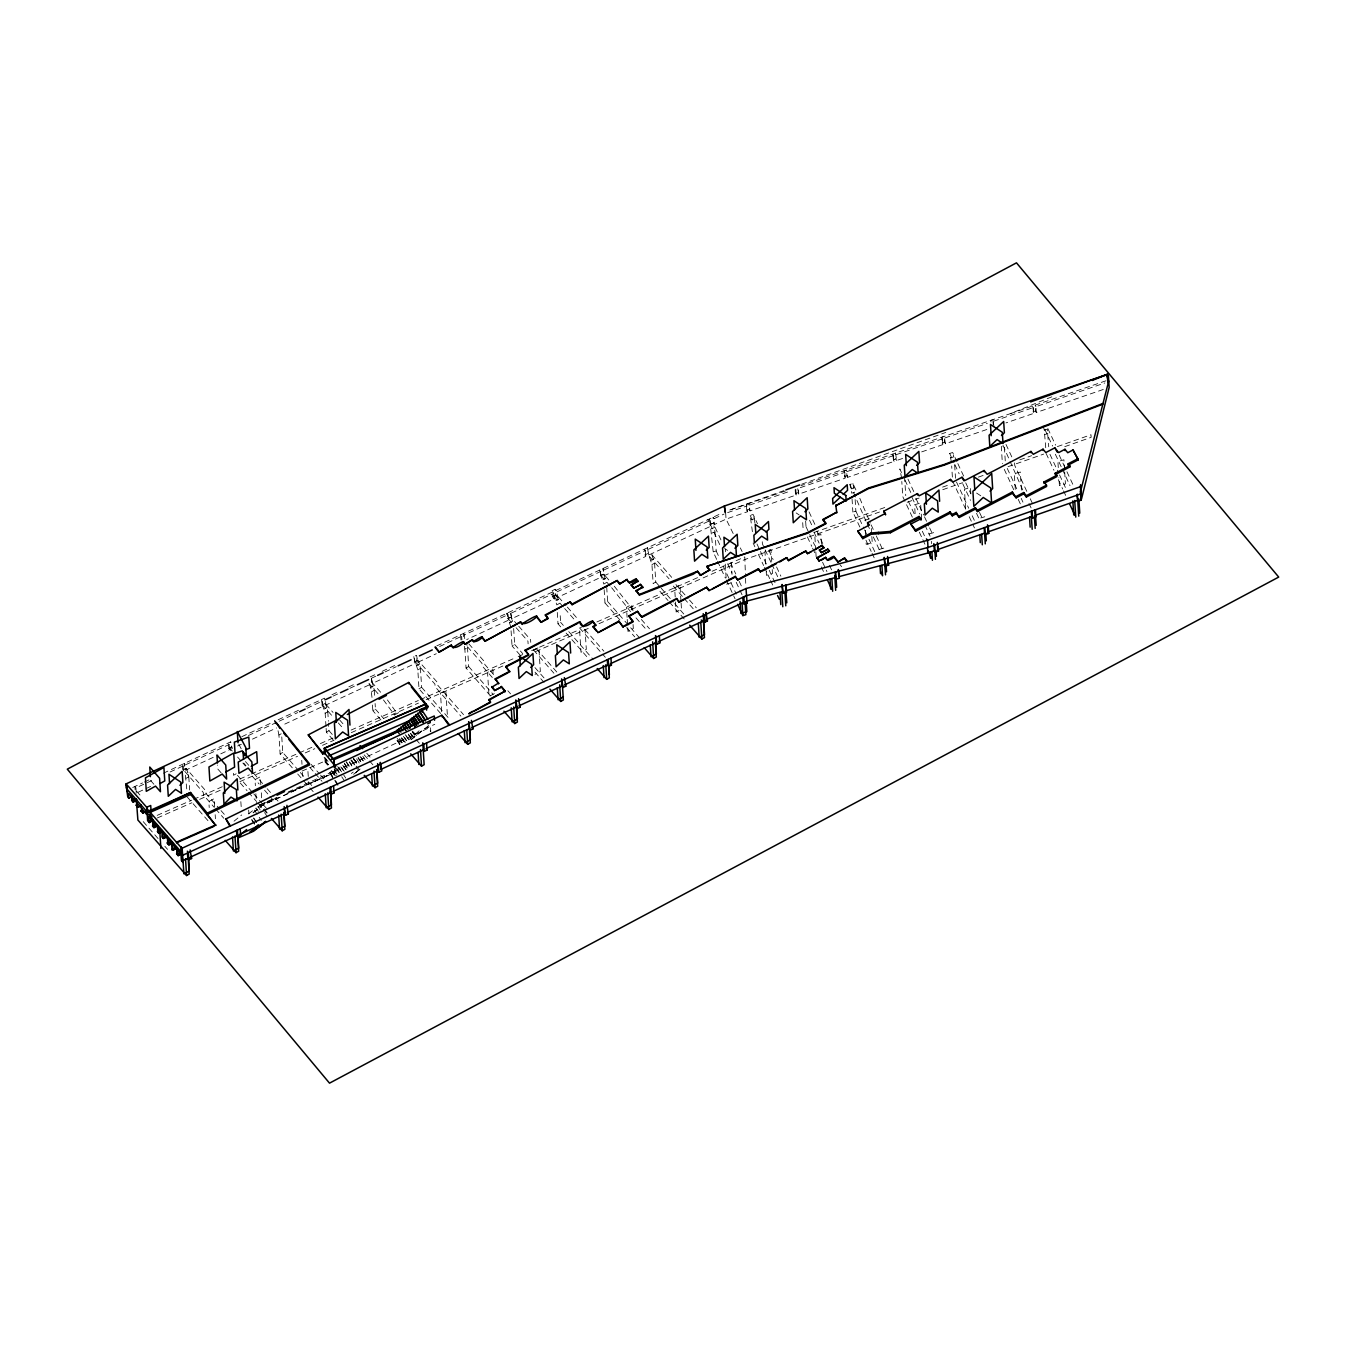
<?xml version="1.0" encoding="UTF-8"?>
<svg xmlns="http://www.w3.org/2000/svg" width="1346" height="1346" viewBox="0 0 1346 1346"><rect width="100%" height="100%" fill="white"/><g stroke="black" fill="none" stroke-linecap="round" stroke-linejoin="round"><path stroke-width="0.75" stroke-dasharray="5 3.75" d="M931.382 543.666L931.55 541.344M234.053 821.178L241.708 814.936M253.132 812.883L262.167 805.446L331.503 773.58L339.293 767.203M353.594 774.303L359.853 769.256L353.645 774.371M253.166 812.563L262.134 805.396L330.493 774.219L336.904 769.071M356.202 772.167L361.014 768.297M428.718 725.528L409.571 740.872L423.738 729.162L434.792 724.333M183.493 769.895L186.118 768.415L205.904 790.96L206.073 793.551L219.65 809.047M230.839 750.715L229.644 748.006L232.286 746.525M186.118 768.415L187.918 772.469L185.277 773.95L186.993 791.482M186.169 778.257L188.793 776.777L187.918 772.469M326.001 726.487L325.16 713.245L322.485 704.9L325.126 703.42L333.034 712.438M371.984 697.43L370.739 687.453L368.955 683.398L371.58 681.917L382.129 693.947M324.285 708.955L326.91 707.474L325.126 703.42M292.301 767.826L280.119 753.945L278.925 735.051L281.566 733.57L282.744 752.464L298.98 770.972M440.647 713.481L418.993 688.799L417.815 669.904L415.14 661.542L417.765 660.062L437.551 682.607L437.719 685.198L463.512 714.625M370.739 687.453L373.38 685.972L371.58 681.917M325.16 713.245L327.785 711.765L326.91 707.474M416.924 665.597L419.565 664.116L417.765 660.062M371.631 691.743L374.255 690.262L373.38 685.972M510.841 627.017L508.165 618.655L510.79 617.175L517.386 624.695M417.815 669.904L420.44 668.424L419.565 664.116M236.139 773.799L233.514 775.279L233.279 771.494M556.773 595.067L559.448 603.429L556.807 604.909L554.131 596.547L556.773 595.067L565.993 605.582M509.949 622.71L512.59 621.229L510.79 617.175M490.398 695.798L466.053 668.037L464.858 649.125L467.499 647.645L466.608 643.354M280.119 753.945L282.744 752.464M555.932 600.602L558.556 599.121M603.748 574.204L606.423 582.566L603.799 584.046L601.124 575.684L603.748 574.204L609.031 580.21M333.118 739.863L326.355 732.157L328.979 730.676L328.508 723.122M602.907 579.739L605.549 578.258M380.935 719.908L372.825 710.654L375.45 709.174L375.097 703.504M651.918 554.804L654.577 563.15L655.771 582.061L653.147 583.541L651.952 564.63L649.277 556.285L651.918 554.804L671.688 577.35M418.993 688.799L421.635 687.318L420.44 668.424M651.077 560.34L653.702 558.859M466.053 668.037L468.694 666.556L467.499 647.645M651.952 564.63L654.577 563.15M520.145 655.165L512.035 645.912L514.66 644.431L513.465 625.537M560.71 626.883L558.001 623.804L560.626 622.323L560.037 612.867M619.867 619.917L604.977 602.941L607.618 601.46L606.659 586.334M394.311 715.029L399.627 712.135M533.521 650.286L538.837 647.409L540.352 671.486L535.035 674.38M584.803 625.284L579.487 628.178L581.001 652.272L586.318 649.378L585.056 629.305M494.386 693.611L489.052 696.488L487.538 672.411L492.872 669.517L493.242 675.541M511.766 618.672L510.386 611.622L511.766 618.672L554.115 598.987L552.297 596.429L551.944 590.793L555.191 589.279L557.008 591.836L557.362 597.489L601.326 577.064L599.929 569.93L601.326 577.064M132.716 787.494L142.474 782.935M144.375 782.06L150.079 779.401M163.371 773.21L230.688 741.865L232.101 748.578L230.688 741.865M241.826 736.683L273.339 721.994M278.117 719.774L298.543 710.267M305.979 706.801L324.487 698.187L325.867 705.035L369.342 684.828L368.299 683.381M331.974 694.704L337.594 692.08M348.833 686.847L354.452 684.222M374.726 674.783L367.963 677.947M382.18 671.317L397.07 664.386M372.388 683.415L371.008 676.516L372.388 683.415L415.191 663.528L413.811 656.596L416.537 655.317L417.916 662.266L436.289 653.719M436.76 645.912L721.338 513.398M321.307 699.668L322.67 706.515L283.232 724.821M136.249 793.114L135.912 787.915L154.908 779.082M170.101 771.998L183.393 765.824L182.349 764.377L182.686 769.609L184.806 768.633L184.486 763.384L185.849 770.063L218.052 755.106M185.512 764.831L229.089 744.54L228.063 743.093L229.426 749.823L219.953 754.231M248.404 735.539L276.233 722.583M279.144 721.22L297.718 712.572M307.006 708.248L321.862 701.333M333.017 696.134L338.637 693.527M349.876 688.294L355.495 685.669M372.034 677.963L375.77 676.23M385.074 671.906L396.229 666.707M439.62 646.501L461.661 636.237L460.635 634.79L460.988 640.326M464.707 638.627L464.471 634.925L508.132 614.6L507.106 613.153L508.485 620.186L466.726 639.586M511.413 613.069L553.761 593.35L551.944 590.793M557.008 591.836L600.955 571.377M603.95 569.981L645.457 550.649L644.431 549.202L645.811 556.403L604.32 575.667L602.924 568.534L604.32 575.667M648.436 549.269L710.284 520.465L709.241 519.018L710.654 526.286L648.806 555.006L647.409 547.822L648.806 555.006M795.823 489.187L796.193 495.008L750.042 510.874L748.898 503.555L746.34 504.43L747.484 511.749L726.049 519.119L714.44 524.519L714.07 518.698L724.03 514.071M552.297 596.429L555.545 594.932L555.191 589.279M228.399 748.376L231.075 747.148M321.644 705.068L324.823 703.588M414.164 662.081L416.89 660.819L416.537 655.317M507.459 618.739L510.74 617.225M600.282 575.617L603.277 574.237M644.784 554.956L647.779 553.559M709.611 524.839L713.414 523.072L713.044 517.251L714.07 518.698M138.15 792.239L153.326 785.172M237.653 746.004L241.355 744.288M252.476 739.122L276.569 727.934M335.844 771.14L430.501 727.193L430.787 731.719L427.321 726.537M259.896 804.824L265.566 802.233M267.467 801.375L273.137 798.784M288.28 791.885L329.888 772.924L331.671 770.535L335.137 775.717M157.162 815.373L191.721 800.18M193.639 799.322L222.443 786.653M239.739 779.048L249.33 774.825M251.248 773.984L297.348 753.71M299.266 752.868L312.709 746.963M320.382 743.581L333.825 737.675M351.104 730.07L418.32 700.509M420.238 699.651L516.258 657.42M518.176 656.579L523.93 654.038M531.62 650.673L579.621 629.558M596.901 621.953L698.675 577.182M712.118 571.276L744.775 556.908L745.482 576.189M157.347 817.964L191.906 802.754M199.595 799.373L222.628 789.244M239.908 781.639L297.516 756.301M305.206 752.919L314.796 748.696M322.485 745.314L334.01 740.25M351.289 732.645L418.488 703.083M426.177 699.718L502.983 665.934M535.624 651.565L591.315 627.068M599.004 623.686L744.927 559.499L879.46 512.035M302.042 771.073L326.472 760.423L324.134 757.529M327.616 765.134L325.177 762.105L328.996 760.44M402.673 738.836L404.978 742.302L406.829 741.495L421.752 728.506M260.098 805.026L265.818 802.536M267.736 801.711L277.276 797.539M334.801 772.554L286.816 793.383L334.801 772.554L334.531 768.835M264.001 803.411L277.394 797.572M257.944 807.146L259.946 805.631L263.412 810.83M258.415 811.402L256.11 807.953L248.27 814.128M351.272 773.496L353.241 772.082M1051.849 396.818L1009.55 413.929L800.937 485.654M783.894 490.6L728.623 510.454L785.307 491.021M801.661 484.207L945.767 432.436M814.01 532.478L885.231 507.341M942.604 487.101L950.528 484.308M1019.763 459.878L1031.625 455.688M1057.35 446.62L1090.983 434.741L1091.152 437.332L1061.472 447.814M907.154 502.26L919.032 498.07M942.772 489.692L962.558 482.709M978.374 477.123L984.313 475.037M1008.053 466.658L1043.672 454.09M797.724 488.749L798.75 494.133L845.153 478.183L844.009 470.848L846.567 469.973L847.711 477.308L894.114 461.358L892.97 454.006L895.527 453.131L896.672 460.483L904.361 457.842M921.69 451.886L942.856 444.601L941.712 437.248L944.269 436.373L945.414 443.726L987.661 429.206M994.055 427.019L992.894 419.649L990.353 420.524L991.144 422.055M1106.025 380.767L1009.55 413.929L1010.341 415.46M727.631 512.624L747.114 505.928M749.672 505.053L790.068 491.172M844.009 470.848L844.783 472.362L798.38 488.312L798.75 494.133M847.341 471.47L893.744 455.537M896.301 454.645L942.503 438.779L941.712 437.248M945.043 437.904L987.291 423.384M993.685 421.18L1033.375 407.535L1032.584 406.004L1033.745 413.373L1005.967 422.913M1103.249 389.482L1036.302 412.499L1035.932 406.66L1104.847 382.971M747.484 511.749L746.71 510.252L749.268 509.377L748.898 503.555M796.193 495.008L795.419 493.511L797.976 492.636M844.379 476.686L846.937 475.794L846.567 469.973M894.114 461.358L893.34 459.844L895.881 458.969L895.527 453.131M942.082 443.086L944.64 442.211L944.269 436.373M1032.954 411.842L1035.511 410.967L1035.141 405.129L1035.932 406.66M716.678 559.398L713.195 551.894L710.234 524.25L713.229 523.308L721.843 541.799M752.414 531.704L750.176 515.4L753.154 514.458L757.462 523.695M852.91 483.483L854.676 492.232L851.698 493.174L849.915 484.425L852.91 483.483L856.359 490.886M951.437 462.183L949.67 453.451L952.665 452.508L956.972 461.745M711.378 528.591L714.373 527.649L713.229 523.308M751.32 519.741L754.298 518.799L753.154 514.458M851.076 488.766L854.054 487.824M950.814 457.791L953.809 456.849L952.665 452.508M712 532.999L714.995 532.057L714.373 527.649M1045.741 447.73L1044.277 430.081L1047.272 429.155L1048.736 446.788M1044.917 434.489L1047.895 433.563M713.195 551.894L716.19 550.968L714.995 532.057M805.631 520.952L806.002 526.623L803.007 527.565L802.653 521.895M859.858 527.06L852.876 512.069L855.871 511.144L854.794 494.117M864.687 520.263L870.711 518.479M726.52 584.181L732.527 582.397M980.763 517.958L984.767 516.763M928.875 534.042L934.898 532.259M879.005 549.521L885.029 547.738M976.59 493.057L981.587 496.354M796.142 512.927L799.103 514.879M724.636 548.478L727.58 550.413M675.928 584.585L688.159 598.516M689.505 600.064L696.303 607.803M649.277 556.285L669.063 578.83M673.303 586.065L682.809 596.901M684.155 598.448L693.661 609.284M655.771 582.061L659.826 586.688M661.189 588.219L673.353 602.099M674.716 603.647L684.172 614.449M659.91 591.247L668.02 600.501M669.383 602.049L685.602 620.556M614.298 586.233L633.209 610.192M641.352 619.48L649.495 628.767M601.124 575.684L610.344 586.2M611.673 587.714L630.567 611.673M636.002 617.864L646.871 630.248M607.618 601.46L640.073 638.475M626.63 627.623L634.74 636.877M567.322 607.096L576.542 617.612M584.854 629.491L603.866 651.178M554.131 596.547L563.368 607.063M564.681 608.577L573.918 619.093M579.52 627.875L605.313 657.302M560.626 622.323L563.335 625.402M568.752 631.577L593.098 659.338M566.111 633.057L587.765 657.74M518.715 626.193L530.576 639.72L530.745 642.328M536.179 648.52L557.9 673.286M508.165 618.655L514.761 626.176M516.073 627.673L527.952 641.218L528.103 643.809M533.538 650L553.913 673.219M514.66 644.431L522.77 653.685M534.951 667.566L544.423 678.367M535.018 672.142L545.837 684.475M468.778 643.792L484.61 661.845L484.762 664.436L494.268 675.271M507.846 690.75L510.571 693.846M467.466 646.787L481.969 663.326L482.137 665.917L493.006 678.3M468.694 666.556L493.04 694.3M415.14 661.542L434.926 684.088L435.078 686.696L460.887 716.106M421.635 687.318L450.035 719.706M387.412 699.954L396.969 713.245M413.256 731.837L417.327 736.481M368.955 683.398L378.192 693.913M383.459 699.937L394.328 714.726M410.631 733.318L414.703 737.961M416.065 739.509L420.137 744.153M375.45 709.174L383.56 718.428M401.142 738.483L403.85 741.562M397.171 738.416L401.226 743.042M339.629 719.959L344.896 725.965M366.785 753.323L372.219 759.531M322.485 704.9L333.034 716.93M338.317 722.937L342.271 727.446L342.439 730.037M364.16 754.82L368.232 759.464M369.595 761.012L373.666 765.655M328.979 730.676L333.034 735.303M353.325 758.437L358.743 764.595M350.7 759.918L354.755 764.545M356.101 766.076L360.173 770.703M311.061 764.292L319.204 773.58M320.567 775.128L327.347 782.867M309.782 767.321L313.854 771.965M315.216 773.513L321.997 781.252M300.343 772.52L307.107 780.226M308.453 781.774L313.87 787.932M297.702 774L308.52 786.333M309.883 787.881L313.938 792.508M245.46 761.567L252.055 769.088M253.586 773.227L265.801 787.158M267.164 788.706L273.961 796.445M275.307 797.993L278.033 801.089M243.761 763.098L245.965 765.605M229.644 748.006L232.286 751.018M237.569 757.041L241.523 761.55M242.835 763.047L245.477 766.059M252.308 776.255L259.105 783.995M264.539 790.186L268.611 794.83M269.957 796.378L275.392 802.569M237.502 775.33L252.375 792.306M253.721 793.837L261.847 803.091M263.193 804.639L267.248 809.266M240.278 782.985L247.041 790.691M248.387 792.239L256.514 801.493M257.86 803.04L261.915 807.667M263.278 809.198L267.332 813.825M221.131 772.806L217.833 769.054L217.581 765.033M220.996 810.595L225.085 815.239M184.806 771.393L203.263 792.441L203.431 795.032L214.3 807.432M215.663 808.98L223.806 818.267M187.346 797.152L209 821.834M150.601 780.495L154.302 784.701M136.636 791.263L140.607 795.772M143.214 821.615L158.088 838.575M164.851 846.281L167.56 849.376M840.072 564.748L841.62 566.666M324.891 757.579L328.542 762.105M325.379 760.86L328.895 765.218M325.143 760.961L328.66 765.319M332.479 771.157L334.918 774.169M713.414 523.072L714.44 524.519M707.794 519.691L708.837 521.138M599.34 570.199L600.366 571.646M555.545 594.932L557.362 597.489M506.298 613.524L507.324 614.971M464.471 634.925L463.445 633.478L463.798 639.03M413.811 656.596L415.191 663.528M416.89 660.819L417.916 662.266M184.806 768.633L185.849 770.063M135.912 787.915L134.886 786.468L135.105 789.934M412.213 731.097L414.518 734.563M412.263 731.803L414.568 735.269M410.294 733.318L412.599 736.784M408.461 734.125L410.766 737.591M408.511 734.933L410.816 738.399M406.357 735.875L408.662 739.341M405.23 734.68L408.696 739.879M404.456 737.255L406.778 740.721M403.363 736.312L406.829 741.495M401.545 737.625L405.011 742.824M399.51 738.517L402.976 743.699M399.56 739.459L401.882 742.925M397.608 740.317L399.913 743.766M397.642 740.906L399.947 744.372M396.986 740.35L400.452 745.533M362.797 756.216L365.103 759.682M361.149 757.462L363.454 760.927M360.038 756.385L363.504 761.584M358.036 757.26L361.502 762.442M358.086 758.118L360.392 761.584M356.606 758.774L360.089 764.494M353.594 758.404L357.06 763.586M353.645 759.161L357.111 764.343M351.609 760.036L355.075 765.235M351.643 760.776L357.43 769.424M349.489 761.718L351.794 765.167M349.539 762.526L351.861 765.992M346.309 761.701L349.775 766.884M346.343 762.24L349.809 767.422M344.34 763.115L347.806 768.297M344.391 763.889L347.857 769.088M343.903 766.345L346.208 769.794M342.776 765.184L346.242 770.366M341.901 767.792L344.206 771.258M340.79 766.85L343.095 770.316M338.839 767.708L345.754 778.089M337.711 766.547L341.177 771.729M337.072 769.054L339.377 772.52M335.962 768.112L340.572 775.027M341.733 776.76L344.038 780.226M337.038 774.337L333.572 769.155L335.911 773.159M331.739 771.443L334.044 774.909M329.854 772.268L334.481 779.183M335.625 780.916L337.93 784.382M329.888 772.924L337.981 785.038M330.493 774.219L333.959 779.418M335.12 781.151L338.569 786.333M264.455 808.845L267.904 814.044M264.556 812.563L268.022 817.745M257.91 806.523L260.215 809.989M254.377 810.056L261.309 820.437M253.654 817.88L257.12 823.079M253.704 818.469L257.153 823.668M251.736 819.327L255.202 824.526M251.786 820.118L255.252 825.3M238.865 744.372L241.422 749.217M1035.511 410.967L1036.302 412.499M944.64 442.211L945.414 443.726M895.881 458.969L896.672 460.483M846.937 475.794L847.711 477.308M749.268 509.377L750.042 510.874M733.183 533.521L726.049 519.119L725.679 513.297M740.317 547.906L742.1 551.507M1047.844 428.516L1055.601 445.139M1059.201 455.133L1066.082 469.905M1066.941 471.756L1073.839 486.529M1044.866 429.441L1052.606 446.081M1055.348 454.225L1061.371 467.146M1062.23 468.997L1069.986 485.62M1049.964 454.342L1058.679 473.069M1059.554 474.953L1066.537 489.927M1046.094 453.4L1053.952 470.259M1058.309 479.63L1062.684 489.002M1063.542 490.869L1066.167 496.489M1005.984 444.416L1012.007 457.354M1026.796 491.357L1014.749 465.497L1014.598 462.906M1030.245 498.743L1032.819 504.279M1002.989 445.358L1022.943 490.449M1028.967 503.37L1031.558 508.923M1007.245 468.425L1017.711 490.903M1021.21 498.39L1022.943 502.142M1004.251 469.35L1013.858 489.961M1018.215 499.332L1020.84 504.952M957.83 463.596L964.712 478.385M965.738 482.827L970.903 493.915M979.501 512.389L982.092 517.924M949.67 453.451L953.978 462.688M954.836 464.538L959.143 473.775M962.743 483.752L970.5 500.392M976.523 513.314L979.097 518.866M956.501 482.036L968.716 508.266M972.199 515.754L974.824 521.373M965.721 509.192L952.632 481.094L951.689 465.968M969.204 516.696L974.454 527.935M907.961 479.092L914.843 493.881M915.869 498.306L923.608 514.946M924.466 516.78L928.774 526.017M929.632 527.868L933.081 535.271M901.517 472.631L899.801 468.93L901.568 477.679M904.966 480.017L910.99 492.956M912.016 497.397L919.755 514.021M924.921 525.108L930.086 536.196M908.365 501.267L914.472 514.391M922.33 531.249L924.938 536.869M912.352 517.184L902.762 496.59L901.803 481.464M919.335 532.175L921.96 537.794M922.834 539.679L925.442 545.298M859.791 498.272L870.29 523.039M871.148 524.89L875.455 534.126M876.313 535.977L882.337 548.899M849.915 484.425L866.437 522.13M867.295 523.981L869.886 529.516M873.318 536.903L879.342 549.841M855.871 511.144L863.728 528.002M864.603 529.87L868.086 537.357M868.961 539.241L875.068 552.348M865.966 540.167L871.198 551.423M872.073 553.29L874.698 558.91M809.064 511.917L815.087 524.856M816.972 531.132L822.995 544.07M809.518 520.246L812.092 525.781M813.977 532.074L819.142 543.161M829.473 565.32L832.047 570.872M806.002 526.623L814.717 545.366M822.574 562.224L826.932 571.579M807.364 536.919L811.739 546.291M812.597 548.175L816.097 555.662M821.329 566.902L823.954 572.521M768.818 550.312L773.126 559.549M776.558 566.952L780.865 576.189M750.176 515.4L753.609 522.786M770.989 562.342L762.391 543.868L762.223 541.277M771.847 564.193L777.87 577.114M756.99 543.986L759.615 549.605M760.49 551.473L768.33 568.349M769.205 570.216L776.188 585.207M753.137 543.044L754.87 546.796M758.37 554.283L763.603 565.522M764.478 567.406L769.71 578.645M770.585 580.513L773.193 586.133M730.609 562.864L735.774 573.951M739.206 581.337L741.797 586.89M710.234 524.25L719.706 544.575M727.614 563.806L731.921 573.043M736.212 582.28L742.235 595.201M716.19 550.968L719.673 558.455M723.172 565.959L730.155 580.934M731.013 582.818L736.262 594.057M717.553 561.265L725.41 578.124M726.285 580.008L735.017 598.734M1043.133 425.757L1044.277 430.081M464.286 646.265L464.858 649.125M278.05 730.743L278.925 735.051M754.298 518.799L754.938 523.207M1064.551 469.838L1063.912 459.794L1057.906 461.577L1058.276 467.6M1064.669 471.84L1065.426 483.887L1059.42 485.67L1058.915 477.645M1033.375 407.535L1033.745 413.373M1021.463 490.079L1020.335 472.009L1014.312 473.792L1015.321 489.843M1005.26 460.887L1004.318 445.762L1001.323 446.704L1002.383 463.714M992.894 419.649L993.264 425.487M970.836 493.511L970.449 487.504L964.443 489.288L965.957 513.364M954.667 465.043L955.509 478.267M942.503 438.779L942.856 444.601M921.589 519.051L920.58 502.983L914.557 504.767L915.196 514.811M904.562 476.736L905.74 495.648M892.97 454.006L893.34 459.844M871.333 528.507L871.72 534.53M871.838 536.532L872.225 542.556L866.201 544.339L865.949 540.335M865.31 530.29L865.831 538.316M852.052 498.844L852.876 512.069M844.783 472.362L845.153 478.183M821.464 544.003L820.824 533.958L814.818 535.742L815.693 549.791M815.827 551.81L816.332 559.835M795.183 489.624L795.419 493.511M771.712 561.501L770.955 549.454L764.932 551.237L766.076 569.291M772.217 569.526L772.469 573.531L766.446 575.314L766.194 571.31M746.34 504.43L746.71 510.252M731.265 562.308L732.022 574.355M725.275 549.185L725.444 551.776M725.258 564.092L726.133 578.157M710.284 520.465L710.654 526.286M680.958 601.09L679.949 585.022L674.632 587.916L675.389 599.963M681.093 603.092L681.463 609.115L676.146 611.993L675.507 601.965M645.457 550.649L645.811 556.403M632.166 610.461L631.796 604.438L626.462 607.315L627.101 617.36M633.057 624.51L633.31 628.515L627.976 631.409L627.724 627.387M627.219 619.362L627.606 625.385M604.152 589.716L604.977 602.941M557.294 612.464L558.001 623.804M553.761 593.35L554.115 598.987M511.076 630.803L512.035 645.912M508.132 614.6L508.485 620.186M461.661 636.237L461.897 639.922M447.326 714.373L445.812 690.296L440.479 693.173L442.01 717.267M374.255 690.262L374.609 695.949M372.455 704.984L372.825 710.654M335.575 766.597L336.13 775.683M334.296 768.936L334.531 772.587M327.785 711.765L328.39 721.22M325.631 701.434L325.867 705.035M326.119 728.371L326.355 732.157M322.333 701.115L322.67 706.515M324.992 759.094L325.177 762.105M307.948 771.494L308.453 779.519M301.74 760.322L301.992 764.343M302.497 772.368L302.749 776.39M260.821 784.785L260.316 776.76L255 779.654L255.37 785.677M261.326 792.828L261.831 800.853M255.875 793.703L256.514 803.73M248.657 810.023L248.926 813.859M240.833 801.644L241.237 807.364M229.089 744.54L229.426 749.823M214.67 806.675L214.165 798.649L208.832 801.526L209.219 807.55M215.175 814.7L215.427 818.721M188.793 776.777L189.635 790.001M183.393 765.824L183.712 771.056M745.549 578.275L745.768 584.534"/><path stroke-width="1.5" d="M181.71 853.701L178.194 855.669L177.016 849.427L181.003 853.97L181.424 860.616L183.022 862.45L181.559 853.869L182.585 855.316L746.475 595.672L928.017 547.452L1080.535 493.948L1080.586 484.829L1080.905 490.011M1108.229 382.954L1107.623 374.255L724.316 506.046L126.002 783.944L127.449 791.869M1080.401 491.997L1108.751 380.968M1080.535 493.948L1081.023 491.997L1081.225 500.089L1077.776 501.301L1077.052 495.21M1081.477 499.114L1109.154 387.446L1108.414 375.786M179.943 785.29L182.871 782.531L182.164 771.308L167.577 785.055L168.284 796.294L175.569 789.412L181.491 793.316L180.785 782.076L168.957 774.287L169.546 783.641M530.711 667.481L533.622 664.739L532.915 653.5L518.345 667.246L519.051 678.485L526.336 671.604L532.259 675.507L531.552 664.268L519.707 656.478L520.296 665.833M706.246 550.144L709.157 547.385L708.45 536.145L693.863 549.908L694.57 561.147L701.872 554.266L707.794 558.169L707.087 546.93L695.243 539.123L695.949 550.363M734.916 548.243L737.844 545.5L737.137 534.261L722.55 548.007L723.256 559.246L730.542 552.365L736.464 556.268L735.757 545.029L723.929 537.239L724.518 546.594M766.025 532.023L768.936 529.281L768.448 521.525L753.878 535.271L754.366 543.027L761.651 536.145L767.573 540.049L767.085 532.293L755.241 524.503L755.729 532.242M804.942 511.732L807.869 508.973L807.163 497.734L792.575 511.497L793.282 522.736L800.567 515.855L806.49 519.758L805.783 508.519L793.955 500.712L794.544 510.084M840.274 497.212L832.972 504.077L832.619 498.474L847.206 484.711L847.559 490.331L843.185 494.453M916.626 465.396L919.554 462.637L918.847 451.398L904.26 465.161L904.966 476.4L912.252 469.518L918.174 473.422L917.467 462.183L905.639 454.376L906.346 465.615M1001.458 435.481L1004.385 432.722L1003.679 421.5L989.091 435.246L989.798 446.485L997.083 439.604L1003.006 443.507L1002.299 432.268L990.471 424.478L991.178 435.7M989.983 491.122L992.658 488.581L991.716 473.54L972.906 491.273L973.848 506.332L983.253 497.465L991.598 502.967L990.656 487.908L973.966 476.905L974.79 490.079M239.05 835.849L246.655 829.54M265.684 821.296L253.637 831.205L238.343 837.835L237.485 837.027M264.237 822.288C262.924 825.922 242.314 836.606 252.88 830.045L258.281 824.795M126.002 783.944L127.769 797.051L128.812 798.228L132.312 796.243M160.14 783.507L164.767 780.916L163.909 767.422L145.452 777.82L146.293 791.313L155.53 786.114L160.46 791.717L159.602 778.24L149.759 767.018L150.365 776.642M136.77 800.13L133.271 802.115L131.538 800.13L135.811 798.801M133.271 802.115L132.497 800.988L136.013 799.019M133.254 801.829L136.754 799.861M141.347 805.345L137.847 807.331L141.33 805.11M146.277 811.083L142.76 813.051L146.243 810.595M225.758 772.066L234.591 767.085L233.716 753.053L208.967 766.984L209.858 781.033L222.225 774.051L226.616 779.065L225.741 765.033L216.942 755.005L217.446 763.031M149.255 821.834L148.632 821.11L152.148 819.142L152.771 819.849L149.305 822.574L152.821 820.606M251.231 766.379L257.389 762.913L256.682 751.674L238.225 762.072L238.932 773.311L248.169 768.112L252.56 773.126L251.853 761.886L243.054 751.876L243.525 759.363M157.499 825.687L153.999 827.655L153.225 826.427L156.725 824.442M153.966 827.268L157.482 825.3M158.794 833.056L158.155 832.316L161.655 830.347L162.294 831.088L158.811 833.41L162.328 831.441M166.904 836.657C162.849 839.921 161.705 837.717 166.467 835.883M163.371 838.339L166.887 836.354M168.856 844.581C176.78 838.827 169.344 847.559 168.082 843.706L171.598 841.721M173.348 850.117C183.224 844.178 168.873 853.179 172.204 848.502L171.901 843.589L152.939 821.985L153.225 826.427M177.319 854.34L180.835 852.371M178.177 855.299L181.676 853.33M189.264 858.142L191.889 856.662M238.747 835.294L241.371 833.813M132.497 800.988L132.295 797.673L136.552 802.435L137.881 820.017L186.572 875.523L189.197 874.042L188.154 857.436M225.219 840.341L236.055 852.674L238.679 851.194L237.434 830.061M271.387 818.452L282.206 830.785L284.847 829.304L283.787 812.698M317.993 797.135L328.811 809.468L331.453 807.987L330.409 791.364M364.228 775.33L375.046 787.679L377.671 786.199L376.628 769.576M410.698 753.844L421.517 766.177L424.141 764.696L422.779 742.79M458.229 733.52L467.701 744.321L470.326 742.841L469.418 728.304M503.926 711.21L514.744 723.542L517.386 722.062L516.342 705.455M549.908 689.102L560.727 701.434L563.351 699.954L562.443 685.417M707.172 620.203L704.53 621.684L701.199 620.018M597.22 668.525L606.693 679.326L609.334 677.846L608.207 659.338M644.212 647.662L653.685 658.463L656.31 656.983L655.401 642.446M701.838 639.064L704.463 637.583L703.42 620.96L700.795 622.441L701.838 639.064L689.657 625.183M156.422 824.139L152.922 826.108L152.636 821.632L148.363 816.77L148.632 821.11M173.331 849.78L172.574 848.922L176.09 846.987M563.402 696.875L558.068 699.752L557.311 687.705M158.811 833.41L157.314 831.323L161.352 830.045M451.381 645.071L439.032 652.187L451.381 645.071C454.056 654.577 476.602 631.644 453.215 647.342M472.463 639.703L464.908 644.313L472.463 639.703C474.566 647.056 492.586 628.868 473.775 641.335M520.7 621.902L484.964 641.218L520.7 621.902C524.267 630.399 554.316 603.496 522.214 623.77M449.631 724.939L441.808 715.264L335.491 765.302L335.575 766.597L324.605 753.037L322.771 753.996L308.251 734.866L338.014 719.336M347.302 714.49L408.679 682.489L427.843 706.213L427.927 707.508L419.666 711.613L425.471 721.002M379 699.297L386.437 695.428M536.617 616.922L540.991 622.34L547.99 618.689L545.366 614.836L570.3 601.847L572.117 604.707L617.259 580.496L572.084 604.051M545.416 615.492L570.3 601.847M540.991 622.34L547.957 618.033L545.366 614.836M627.085 579.419L619.597 583.996L627.085 579.419C628.801 589.397 645.407 572.067 629.558 582.481M633.697 588.185L640.36 584.719L633.697 588.185L631.24 585.157L637.869 581.035L636.221 578.999M631.24 585.157L637.869 581.035M322.771 753.996L322.687 752.7L324.521 751.741M636.103 590.574L639.266 594.495L697.615 571.242L693.224 574.187L639.316 595.151L636.103 590.574L642.765 587.092L640.309 584.063M636.136 591.214L642.765 587.092M525.108 650.135L528.642 654.493L505.81 666.405L509.781 671.906L505.844 667.044L528.675 655.149L525.108 650.135L579.672 621.667C582.061 635.48 605.582 611.202 583.205 626.041M525.142 650.774L577.905 623.265M326.439 750.917L427.843 706.213M596.665 631.291L593.165 626.984L595.74 624.965L592.644 621.112M593.165 626.984L595.74 624.965M495.244 678.821L498.676 683.65L495.244 678.821L509.73 671.267M495.294 679.461L507.964 672.849M709.729 569.846L700.442 575.348L709.729 569.846L706.919 566.38L807.617 532.595L825.889 523.072L822.928 519.405L836.775 512.187L822.961 520.061L825.922 523.729L807.667 533.252L706.919 566.38M1102.828 404.17L944.438 465.06L868.456 488.648L835.782 505.692L868.422 488.009L944.387 464.42L1102.778 403.531M494.605 690.532L501.385 686.998L494.605 690.532L491.896 687.183L498.643 683.011M597.826 632.738L618.824 621.129L623.131 627.068L618.824 621.129M624.796 626.21L633.057 621.886L628.733 615.946L637.567 611.336L641.891 617.292L674.8 600.131M599.576 631.829L618.857 621.768M630.534 615.677L637.567 611.336M623.097 626.412L633.024 621.246L628.733 615.946M641.857 616.636L676.584 598.533L679.158 602.318L706.751 587.26L679.124 601.662M474.162 711.041L490.55 702.494L488.749 699.668L505.171 691.104L501.335 686.359M488.783 700.324L505.171 691.104M488.749 699.668L490.516 701.855L468.795 713.851L472.295 711.344M706.785 587.916L709.039 590.709L735.236 576.374L737.827 580.16L735.236 576.374M712.539 588.875L735.286 577.03M737.776 579.52L758.37 568.786L760.49 571.983L758.37 568.786M739.543 579.268L758.421 569.425M760.44 571.343L786.72 557.648L788.655 560.643L805.833 551.019L788.621 560.003M762.24 571.074L776.255 563.772M779.755 561.938L786.72 557.648M883.733 511.211L885.55 514.66L883.733 511.211L917.417 493.629L919.167 495.782L950.528 479.428L952.716 482.137L962.02 477.275L964.712 480.606L984.094 470.494L987.156 474.28L1030.952 451.432L1033.257 454.292L1043.049 449.177L1045.792 452.559L1054.81 447.848L1058.646 452.593L1064.972 449.295L1067.748 452.727L1073.014 449.968L1078.297 459.827L1068.27 465.06L1069.818 466.978L1055.264 474.566L1055.18 473.27L1069.75 465.682L1068.186 463.764L1078.213 458.532M811.167 551.725L807.482 553.643L822.187 545.315L823.853 547.973L819.462 550.245L821.397 552.634L827.655 549.37L821.397 552.634M814.852 549.807L822.187 545.315M867.665 523.981L867.581 522.685L885.483 513.364M819.462 550.245L823.802 547.317M862.803 538.636L862.719 537.34L871.064 532.982L890.379 531.418L919.082 516.443L919.167 517.739L890.463 532.713L871.148 534.295L862.803 538.636L857.722 531.148L869.466 525.007L867.581 522.685M816.904 557.665L819.361 561.316L816.904 557.665L829.506 551.086L827.605 548.731M816.938 558.304L829.506 551.086M819.327 560.659L825.687 557.345C827.302 565.825 842.31 550.009 827.622 559.734M820.959 560.474L825.687 557.345M844.649 557.967L837.952 562.123L844.649 557.967L846.769 560.575M915.6 531.233L915.516 529.937L950.057 511.917L950.141 513.213L915.6 531.233L910.788 524.082L920.967 518.782L919.082 516.443M956.232 512.422L956.299 513.735L952.261 515.838L952.177 514.542L956.232 512.422L959.311 517.453L975.446 509.04L975.362 507.745L959.244 516.157M1012.377 491.997L1012.461 493.292L977.465 511.547L977.381 510.252L1012.377 491.997L1016.129 497.835L1023.801 493.831L1023.717 492.535L1016.045 496.539M1056.812 475.289L1056.896 476.585L1044.008 483.298L1043.924 482.003L1056.812 475.289L1055.18 473.27M1046.498 485.166L1046.582 486.461L1026.359 497.01L1026.291 495.715L1046.498 485.166L1043.924 482.003M229.375 825.435L225.909 818.906L335.491 765.302M277.007 795.25L284.561 791.549M207.368 815.087L207.25 813.152L309.412 763.67L275.913 722.23L279.867 728.304M148.38 812.479L190.56 792.491L207.25 813.152M299.586 711.714L305.155 709.123M325.513 699.634L331.133 697.009M340.504 692.652L347.991 689.169M357.363 684.794L368.602 679.562M377.62 675.372L383.206 672.764M398.096 665.833L411.119 659.776M419.414 655.906L432.268 649.916M1080.081 486.815L927.562 540.335L746.02 588.539L182.131 848.199L183.931 873.84L189.248 870.963L188.373 852.657L187.346 851.21M746.02 588.539L747.08 603.008L744.321 604.27L743.884 597.153L746.475 595.672M182.013 861.003L187.801 858.327L187.447 852.994M236.526 830.398L236.862 835.731L190.543 857.066L191.569 858.512L188.81 859.774L187.801 858.327M239.622 834.47L284.629 813.741L284.275 808.408M329.888 787.393L330.241 792.744L287.371 812.479L288.397 813.926L285.638 815.188L284.629 813.741M377.671 765.403L378.007 770.753L332.984 791.482L334.01 792.929L331.267 794.19L330.241 792.744M471.42 720.396L472.883 728.977L470.141 730.239L468.66 721.675L469.115 728.792L425.992 748.645L427.019 750.109L424.259 751.371L423.233 749.924L380.75 769.475L380.312 762.358L381.776 770.922L379.034 772.2L378.007 770.753M518.547 698.692L520.01 707.273L517.268 708.534L515.787 699.97L516.241 707.087L471.857 727.53L472.883 728.977M561.703 680.655L562.039 686.006L519.001 705.826L520.01 707.273M607.298 659.675L607.635 665.008L564.798 684.744L565.825 686.191L563.065 687.453L562.039 686.006M659.355 635.783L659.792 642.917L657.05 644.179L655.569 635.598L656.024 642.732L610.377 663.746L611.404 665.193L608.661 666.455L607.635 665.008M659.792 642.917L658.766 641.47L703.672 620.792L704.698 622.239L707.441 620.977L706.414 619.53L743.143 602.604L742.807 597.271M356.522 750.546L393.032 733.991L419.7 712.337M148.952 810.982L190.56 792.491L190.678 794.443L215.814 825.535L207.318 814.448L309.496 764.965L309.412 763.67M150.348 812.277L190.678 794.443M176.494 842.175L215.764 824.896M176.545 842.815L213.947 826.36M148.312 811.217L151.004 810.023L150.718 805.497L146.664 807.264L147.151 813.119L182.45 853.381M426.648 710.15L426.211 703.823L324.268 748.258L324.655 753.794M426.261 703.891L324.319 748.326L333.724 759.817L334.178 767.119M328.71 755.914L410.934 720.076M330.914 759.615L399.745 729.616M333.724 759.817L434.27 716.005L434.573 720.228M427.742 723.727L430.215 722.651L430.131 721.355M1092.245 380.481L1107.623 374.255L1030.649 401.932M785.879 489.894L799.692 484.913M245.881 749.571L249.498 748.292L248.791 737.07L234.355 742.134L235.062 753.356L242.28 750.832L244.837 755.678M838.827 576.677L884.675 564.496L885.281 566.043L888.612 565.169L888.007 563.604L927.848 553.021L934.326 550.75L933.872 543.633M934.326 550.75L935.117 552.247L938.549 551.036L937.775 549.555L984.498 533.151L985.289 534.648L988.738 533.437L988.284 526.303M988.738 533.437L987.947 531.939L1031.675 516.595L1031.339 511.244M1077.389 500.561L1035.124 515.383L1034.788 510.05M1031.675 516.595L1032.466 518.092L1035.898 516.881L1035.461 509.764M725.343 512.742L724.316 506.046L725.292 512.103M737.625 604.354L742.857 615.593L745.852 614.668L745.061 602.2M786.047 585.157L786.485 592.29L783.153 593.165L782.11 584.484L782.548 591.617L746.307 601.241L747.08 603.008M835.159 572.201L835.496 577.552L785.879 590.726L786.787 602.806M835.496 577.552L836.102 579.116L839.433 578.225L838.373 569.543L838.709 574.893M136.821 802.805L141.414 807.97L141.616 811.369L140.758 810.763L142.76 813.051M360.005 745.583L362.713 748.679M275.997 723.525L274.651 720.783M146.714 807.331L126.928 784.768L127.214 789.311L147.067 811.823M181.003 846.903L182.131 848.199L181.172 846.819L181.491 852.27L181.273 847.694L146.865 808.576M136.77 805.817L136.013 804.975L137.847 807.331M137.04 806.17L137.83 807.078M142.743 812.58L141.885 808.593L147.286 815.222L147.623 820.656L149.305 822.574M153.999 827.655L152.418 825.872M163.404 838.625L161.941 836.976L162.21 832.551M168.873 844.901L167.005 842.781L167.779 843.336L167.493 838.558M178.194 855.669L176.528 853.768M1057.451 452.306L1054.81 447.848M1023.717 492.535L1026.291 495.715M1023.801 493.831L1026.359 497.01M1012.461 493.292L1016.129 497.835M963.904 480.791L962.02 477.275M975.362 507.745L977.381 510.252M975.446 509.04L977.465 511.547M956.299 513.735L959.311 517.453M950.057 511.917L952.177 514.542M950.141 513.213L952.261 515.838M919.167 517.739L921.051 520.078L920.967 518.782M926.401 538.888L927.562 540.335L928.017 547.452M910.788 524.082L915.516 529.937M857.722 531.148L862.719 537.34M844.682 558.607L846.802 561.232M833.864 556.47L837.919 561.484M833.914 557.126L837.952 562.123M822.221 545.954L823.853 547.973M819.428 549.605L821.363 551.995M825.721 557.984L827.655 560.373M805.833 551.019L807.432 553.004M805.884 551.675L807.482 553.643M786.754 558.287L788.655 560.643M706.97 567.019L709.763 570.485M697.615 571.242L700.408 574.708M697.649 571.882L700.442 575.348M706.751 587.26L709.005 590.053M679.158 602.318L676.584 598.533M636.254 579.655L637.903 581.691M640.36 584.719L642.799 587.748M631.207 584.517L633.646 587.546M627.135 580.076L629.591 583.121M617.259 580.496L619.564 583.34M617.292 581.135L619.597 583.996M637.6 611.993L641.891 617.292M592.677 621.768L595.79 625.604M593.132 626.327L597.775 632.098M570.334 602.486L572.117 604.707M583.255 626.681L579.672 621.667M536.583 616.283L540.957 621.684M520.751 622.559L522.248 624.426M482.053 637.011L484.93 640.561M482.087 637.668L484.964 641.218M472.496 640.343L473.826 641.975M501.385 686.998L505.221 691.743M463.495 641.975L464.858 643.657M463.546 642.631L464.908 644.313M491.862 686.544L494.571 689.892M451.415 645.727L453.249 647.998M435.195 646.854L438.981 651.531M435.246 647.493L439.032 652.187M448.403 724.619L441.808 715.264M411.321 686.948L426.648 705.927M334.01 759.783L324.588 748.09L324.924 753.558M308.251 734.866L322.687 752.7M283.737 733.082L286.311 736.279M288.885 739.459L308.217 763.367M149.608 813.994L152.064 817.022M151.576 820.488L152.906 822.137M126.255 787.831L127.281 789.278M743.143 602.604L744.321 604.27M656.024 642.732L657.05 644.179M564.344 677.61L565.825 686.191M561.585 678.872L563.065 687.453M516.241 707.087L517.268 708.534M469.115 728.792L470.141 730.239M377.553 763.619L379.034 772.2M286.934 805.345L288.397 813.926M284.174 806.624L285.638 815.188M236.862 835.731L237.889 837.178L240.648 835.916L240.194 828.783M190.106 849.932L191.569 858.512M422.122 710.537L427.91 719.185M419.666 711.613L425.437 720.261M417.546 713.279L423.317 721.927M417.596 714.137L423.367 722.802M415.712 714.962L420.339 721.893M415.746 715.483L420.373 722.398M413.676 716.375L418.286 723.307M413.727 717.115L418.337 724.03M412.027 717.839L416.654 724.771M412.078 718.444L416.688 725.359M410.429 719.151L415.039 726.083M410.48 720.076L415.106 726.991M408.41 720.985L411.859 726.167M408.444 721.574L410.749 725.04M406.442 722.449L409.907 727.648M406.492 723.155L409.941 728.337M404.49 724.03L407.956 729.212M404.523 724.67L406.829 728.136M402.69 725.477L406.139 730.659M402.74 726.285L405.045 729.751M400.57 727.227L402.891 730.693M398.685 728.607L400.99 732.056M396.902 730.188L399.207 733.654M225.909 818.906L230.418 825.872M1078.297 459.827L1073.014 449.968M937.321 542.421L938.549 551.036M1107.909 377.772L1106.934 375.887L1108.195 382.314M1069.649 503.976L1074.899 515.215M928.067 550.918L931.55 558.405M880.806 572.016L882.555 575.768L881.899 565.387M827.437 580.008L831.794 589.38M777.567 595.504L779.3 599.256M887.569 556.487L888.612 565.169M786.485 592.29L785.542 585.375M782.548 591.617L783.153 593.165M835.748 505.036L836.808 512.843M1080.771 492.956L1081.225 500.089M1078.869 499.097L1079.761 513.163M1077.338 494.167L1078.752 516.157M1074.714 500.476L1075.757 517.1M1072.846 500.88L1073.738 514.946M1069.75 465.682L1069.818 466.978M1068.186 463.764L1068.27 465.06M1064.972 449.295L1065.039 450.59M1043.049 449.177L1043.133 450.473M1035.528 515.333L1036.168 525.361M1030.952 451.432L1031.019 452.727M1034.384 515.905L1035.158 528.372M1032.012 510.958L1032.466 518.092M1031.389 516.847L1032.18 529.298M1029.522 517.116L1030.144 527.144M984.094 470.494L984.178 471.79M987.493 524.822L987.947 531.939M985.777 532.831L986.298 540.856M984.835 527.514L985.289 534.648M984.162 527.8L985.289 543.851M981.655 534.412L982.294 544.794M979.77 534.598L980.275 542.64M950.528 479.428L950.596 480.724M939.626 501.301L938.919 490.079L924.332 503.825L925.038 515.064L932.324 508.182L938.246 512.086L937.539 500.847L925.712 493.04L926.418 504.279M937.539 545.988L937.775 549.555M936.042 550.312L936.412 556.335M934.662 545.13L935.117 552.247M934.898 551.036L935.42 559.347M931.903 551.978L932.425 560.289M930.019 552.096L930.406 558.119M927.512 547.687L927.848 553.021M917.417 493.629L917.501 494.924M890.379 531.418L890.463 532.713M887.67 558.254L888.007 563.604M886.038 563.806L886.543 571.831M885.281 566.043L884.238 557.362L885.533 574.826M878.383 532.393L878.467 533.689M880.015 565.589L880.52 573.615M871.064 532.982L871.148 534.295M836.034 577.283L836.657 587.31M835.647 571.983L836.102 579.116M834.756 575.785L835.664 590.322M831.895 578.797L832.669 591.264M830.011 579.066L830.65 589.094M784.869 591.264L785.778 605.818M781.875 592.206L782.8 606.743M780.007 592.543L780.764 604.59M746.222 601.612L746.845 611.656L740.838 613.44L740.081 601.393M742.083 603.143L742.857 615.593M707.441 620.977L705.977 612.396L706.414 619.53M704.244 615.105L704.698 622.239M703.218 613.658L704.513 634.488L699.197 637.381L698.305 623.316M655.603 641.857L656.36 653.887L651.027 656.781L650.269 644.734M652.642 641.84L653.685 658.463M610.966 658.059L611.404 665.193M608.745 664.722L609.368 674.75M605.784 664.789L606.693 679.326M603.294 665.597L604.051 677.644M570.67 653.046L569.964 641.806L555.376 655.569L556.083 666.792L563.385 659.927L569.291 663.83L568.584 652.591L556.756 644.784L557.345 654.156M559.684 684.828L560.727 701.434M516.662 706.936L517.419 718.983L512.103 721.86L511.228 707.811M513.701 706.936L514.744 723.542M469.737 729.717L470.377 739.762L465.043 742.639L464.286 730.592M466.776 729.784L467.701 744.321M426.564 742.975L427.019 750.109M422.055 709.241L422.223 712.135M423.805 744.237L424.259 751.371M420.474 749.554L421.517 766.177M418.101 752.448L418.858 764.494M408.679 682.489L408.763 683.785M376.964 771.056L377.721 783.103L372.405 785.997L371.647 773.95M374.003 771.056L375.046 787.679M349.96 725.107L348.984 709.477L334.397 723.239L335.373 738.853L342.675 731.972L348.58 735.875L347.605 720.261L335.777 712.455L336.382 722.213M333.959 759.716L334.464 767.069M333.572 785.795L334.01 792.929M330.813 787.074L331.267 794.19M330.729 792.861L331.486 804.891L326.169 807.785L325.278 793.736M327.768 792.844L328.811 809.468M284.124 814.179L284.881 826.225L279.564 829.119L278.672 815.053M281.163 814.179L282.206 830.785M246.419 757.041L245.83 747.669L237.3 731.517L238.006 742.756M237.872 790.001L237.165 778.762L223.301 792.979L224.008 804.201L230.94 797.101L237.064 800.803L236.358 789.564L224.109 782.177L224.816 793.4M237.973 836.068L238.73 848.098L233.396 850.992L232.522 836.943M234.995 836.051L236.055 852.674M185.529 858.916L186.572 875.523M177.033 854.071L176.713 849.074L172.271 844.009L172.574 848.922M167.779 838.895L168.082 843.706M162.647 833.056L162.95 837.851M159.737 830.398L160.881 848.468M157.852 827.571L158.155 832.316M157.549 827.218L157.835 831.912M132.312 800.769L132.093 797.354L128.493 793.265L128.812 798.228M406.004 588.707L313.45 638.98L67.3 769.172L329.518 1083.16L1278.7 577.081L1016.482 262.84L406.004 588.707M845.843 495.496L833.998 487.689L834.352 493.309L846.197 501.099L845.843 495.496"/></g></svg>
